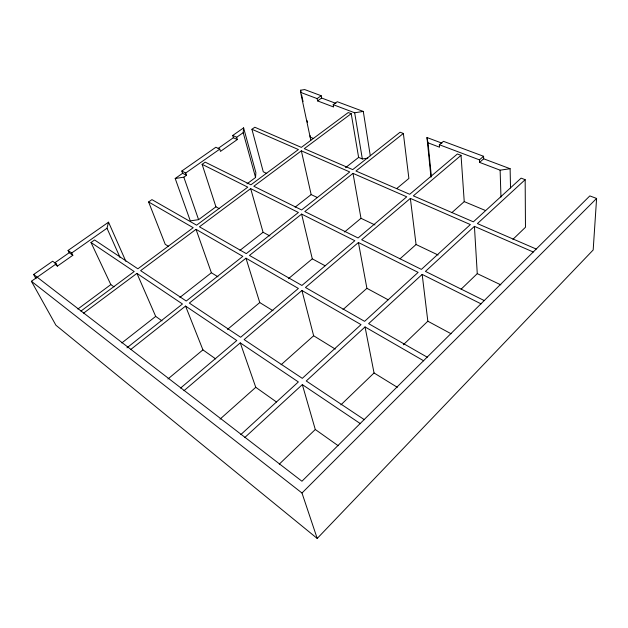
<?xml version="1.0" encoding="UTF-8"?>
<svg xmlns="http://www.w3.org/2000/svg" width="628" height="628" viewBox="0 0 628 628"><rect width="100%" height="100%" fill="white"/><g stroke="black" fill="none" stroke-linecap="round" stroke-linejoin="round"><path stroke-width="0.94" d="M246.969 183.855L255.557 177.496L255.871 172.59L243.609 127.869L232.729 135.46L233.381 137.744L237.329 139.542L220.467 151.403L219.776 149.119L215.844 147.25L181.822 171.012L182.615 173.297L186.485 175.314L183.831 177.174L175.196 178.485L190.308 220.875L198.589 219.659L215.93 206.824L219.337 208.669M56.237 263.846L52.642 261.217L33.661 274.475L301.95 481.229L589.825 195.912L596.6 198.44L593.177 249.975L317.211 538.439L55.916 325.233L31.4 281.273L56.237 263.846L57.415 266.115L72.824 255.274L71.694 253.006L68.067 250.454L108.542 222.186L125.851 261.311M255.557 177.496L243.201 132.681L243.609 127.869M120.113 257.598L106.996 228.239L108.542 222.186M317.211 538.439L301.99 493.019L596.6 198.44M279.287 464.147L315.287 429.497L302.327 384.611L244.716 437.583M340.863 404.895L374.045 372.961L365.041 326.937L306.26 380.984L364.373 419.7M403.317 344.796L427.833 321.206L422.165 274.405L481.064 303.866M461.117 289.186L477.264 273.643L474.423 226.347L533.282 252.024M512.911 239.346L525.471 227.258L525.165 179.687L521.114 178.148L473.363 221.833L413.35 195.858L461.038 155.352L457.404 153.97L409.723 194.287L355.966 171.02L403.364 133.466L400.083 132.218L352.708 169.615L304.282 148.655L351.209 113.676L358.619 157.4L362.34 158.963L367.843 158.13M422.165 274.405L368.62 323.648L427.283 357.222M474.423 226.347L425.439 271.398L484.314 300.6M525.165 179.687L477.421 223.592L536.273 249.057M240.83 434.584L298.363 381.942L240.265 342.872L183.98 390.687M219.996 419.174L255.769 387.311L240.265 342.872M281.085 364.758L313.639 335.76L301.935 290.497L244.135 339.591L302.296 378.346L361.022 324.621L301.935 290.497M343.014 309.588L366.901 288.315L358.423 242.51L305.467 287.498L364.601 321.34L418.122 272.379L358.423 242.51M399.965 258.862L416.066 244.52L410.359 198.393L470.364 224.573L421.388 269.388L361.665 239.755L410.359 198.393M451.799 212.688L464.233 201.619L461.038 155.352M510.525 187.984L510.117 168.72L500.124 170.18L479.572 162.385L483.686 158.806L483.568 156.286L443.462 141.324L439.341 144.73L439.561 147.203L428.006 142.815L426.977 137.532L441.916 143.137M479.572 162.385L479.439 159.857L483.568 156.286M180.581 388.065L236.787 340.533L185.55 306.072L130.703 349.537M167.951 378.974L202.923 349.867L185.55 306.072M227.485 329.425L259.757 302.563L245.98 258.186L189.326 303.081L240.65 337.267L298.386 288.448L245.98 258.186M288.401 278.722L312.289 258.838L301.613 214.093L249.449 255.431L301.911 285.457L354.828 240.712L301.613 214.093M344.521 232.015L360.99 218.309L353.007 173.367L304.816 211.558L358.07 237.973L406.74 196.815L353.007 173.367M396.865 188.447L408.883 178.446L403.364 133.466M126.95 347.826L182.465 303.999L136.935 273.376L83.587 313.144M121.808 342.951L155.697 316.402L162.016 320.877M179.898 297.436L211.385 272.764L217.979 276.822M239.982 250.352L263.069 232.274L269.899 235.963M295.105 207.169L311.158 194.594L317.328 197.522M345.526 167.66L358.619 157.4M196.03 229.338L140.625 270.637L186.241 301.024L242.824 256.357L196.03 229.338L211.385 272.764M250.674 188.612L199.429 226.802L246.286 253.626L298.402 212.484L250.674 188.612L263.069 232.274M301.354 150.838L253.822 186.257L301.597 209.964L349.749 171.946L301.354 150.838L311.158 194.594M77.856 309.031L110.826 284.602L114.013 286.855M80.926 311.096L134.188 271.531L90.997 242.486L94.585 239.967L137.87 268.8L193.196 227.705L148.608 201.957L151.937 199.618L196.595 225.177L247.777 187.16L202.114 164.316L205.207 162.142L250.925 184.82L298.41 149.55L251.93 129.274L254.811 127.241L301.338 147.384L348.234 112.545L351.209 113.676M335.894 103.369L321.63 98.023L321.183 95.723L304.666 89.561L300.624 90.212L300.631 92.387L317.14 98.612L317.595 100.92L333.625 106.996L333.193 104.672L337.252 101.712L363.29 111.423L370.292 155.791M317.595 100.92L321.63 98.023M317.14 98.612L321.183 95.723M71.694 253.006L106.996 228.239M181.822 171.012L185.692 173.022L219.776 149.119M232.729 135.46L236.685 137.249L243.201 132.681M54.597 262.944L69.198 252.715L72.824 255.274M175.196 178.485L182.615 173.297M218.144 148.412L233.381 137.744M333.193 104.672L354.671 112.781L363.29 111.423M483.686 158.806L510.117 168.72M439.341 144.73L479.439 159.857M313.725 138.607L310.146 137.108L310.122 135.617M464.233 201.619L485.577 210.553M266.798 173.477L263.265 171.797L251.93 129.274M360.99 218.309L374.987 224.965M416.066 244.52L438.116 255.015M477.264 273.643L500.838 284.861M312.289 258.838L325.076 265.746M366.901 288.315L388.198 299.815M427.833 321.206L451.053 333.743M365.041 326.937L423.696 360.81M168.579 246.396L165.235 244.339L148.608 201.957M259.757 302.563L272.999 310.719M313.639 335.76L335.274 349.082M374.045 372.961L397.328 387.311M302.327 384.611L360.386 423.657M202.923 349.867L215.694 358.918M255.769 387.311L276.469 401.983M315.287 429.497L338.186 445.723M55.978 265.063L57.415 266.115M31.4 281.273L301.99 493.019M33.661 274.475L35.992 278.706M68.067 250.454L69.198 252.715M90.997 242.486L110.826 284.602M136.935 273.376L155.697 316.402M183.831 177.174L198.589 219.659M185.692 173.022L186.485 175.314M202.114 164.316L215.93 206.824M236.685 137.249L237.329 139.542M300.624 90.212L301.032 92.112M301.636 94.961L303.049 101.61M307.084 120.615L307.485 122.515M300.631 92.387L310.797 140.162M354.671 112.781L362.34 158.963M428.006 142.815L431.397 176.727M426.977 137.532L430.957 177.159M500.124 170.18L500.963 197.082"/></g></svg>
